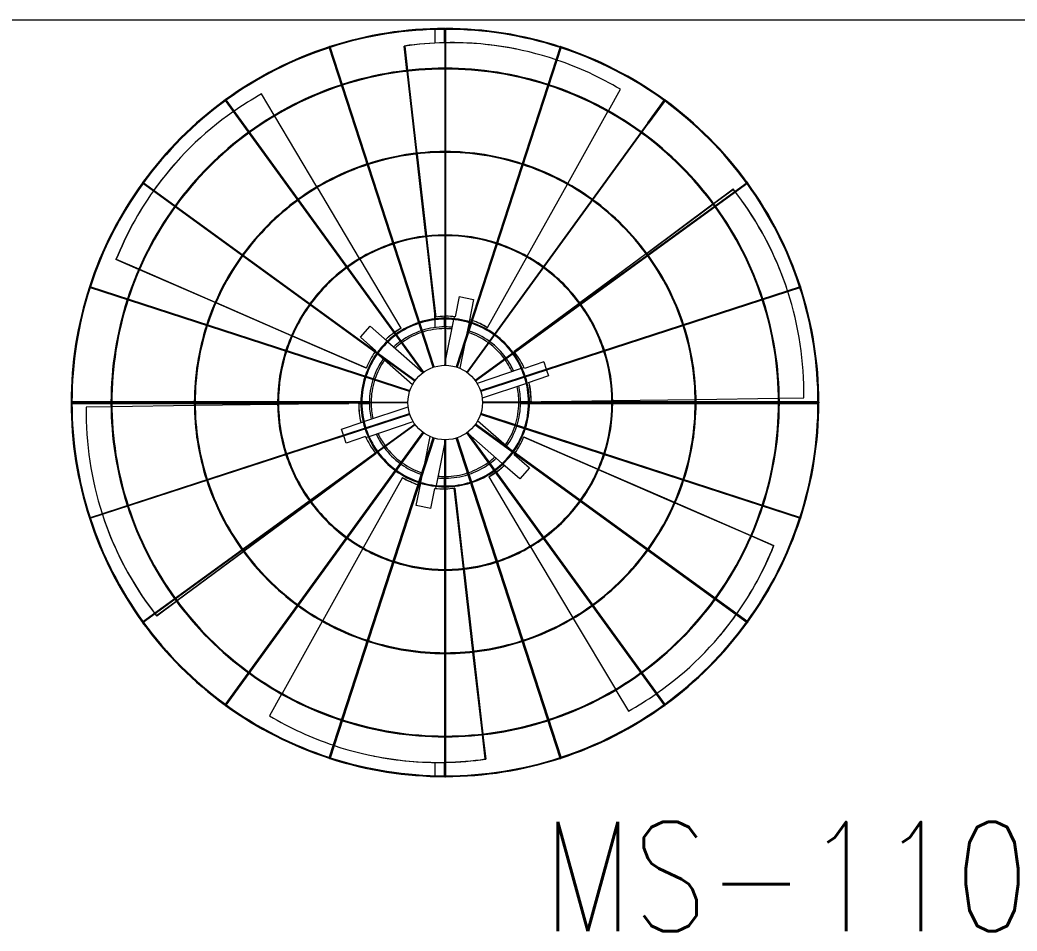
# Model space of a CAD drawing. Header units: millimetres. Extents: x -312439 to 477422, y -331570 to 212570.
# Drawn here: x 348253 to 349395, y 206879 to 207922 of the extents above; entities that cross this region are included whole.
import ezdxf

# ---------------------------------------------------------------- set-up
doc = ezdxf.new("R2010")
doc.units = ezdxf.units.MM
doc.layers.add('ARCONDTEXTO', color=4, linetype='Continuous')
doc.layers.add("MS-110TR'S", color=3, linetype='Continuous', lineweight=5)
doc.styles.add('ROMANS', font='romans.shx', dxfattribs={"height": 187.5})

msp = doc.modelspace()

# ---------------------------------------------------------------- linework, layer by layer
at = {"layer": "MS-110TR'S", "color": 3, "linetype": 'Continuous', "lineweight": 0}
for p, q in [((346958.383, 207922.197, 0), (351658.752, 207922.197, 0)), ((348727.959, 207911.279, 0), (348727.959, 207895.778, 0)), ((348738.488, 207911.434, 0), (348738.488, 207896.157, 0)), ((348739.238, 207912.185, 0), (348739.238, 207526.933, 0)), ((348740.238, 207912.185, 0), (348740.238, 207526.933, 0)), ((348740.488, 207896.196, 0), (348740.488, 207911.434, 0)), ((348726.081, 207524.691, 0), (348607.031, 207891.087, 0)), ((348727.032, 207525, 0), (348607.982, 207891.396, 0)), ((348692.808, 207892.372, 0), (348693.402, 207892.253, 0)), ((348696, 207864.468, 0), (348692.808, 207892.372, 0)), ((348693.402, 207892.253, 0), (348696.573, 207864.534, 0)), ((348871.493, 207891.396, 0), (348752.443, 207525, 0)), ((348872.444, 207891.087, 0), (348753.395, 207524.691, 0)), ((348821.139, 207888.822, 0), (348820.545, 207888.941, 0)), ((348706.841, 207769.689, 0), (348696.114, 207863.475, 0)), ((348696.687, 207863.54, 0), (348707.414, 207769.755, 0)), ((348543.971, 207813.114, 0), (348529.435, 207837.479, 0)), ((348926.632, 207818.236, 0), (348940.343, 207842.789, 0)), ((348487.815, 207830.168, 0), (348714.261, 207518.493, 0)), ((348488.624, 207830.756, 0), (348715.07, 207519.08, 0)), ((348971.797, 207804.53, 0), (348990.851, 207830.756, 0)), ((348991.66, 207830.168, 0), (348972.606, 207803.943, 0)), ((348880.122, 207734.945, 0), (348926.144, 207817.363, 0)), ((348592.848, 207731.19, 0), (348544.483, 207812.255, 0)), ((348971.797, 207804.53, 0), (348764.406, 207519.08, 0)), ((348765.215, 207518.493, 0), (348972.606, 207803.943, 0)), ((348717.682, 207674.911, 0), (348706.955, 207768.696, 0)), ((348707.528, 207768.761, 0), (348718.255, 207674.976, 0)), ((348429.967, 207757.262, 0), (348429.567, 207756.807, 0)), ((348704.934, 207508.945, 0), (348393.259, 207735.391, 0)), ((348393.847, 207736.2, 0), (348705.522, 207509.754, 0)), ((348773.953, 207509.754, 0), (349085.628, 207736.2, 0)), ((349086.216, 207735.391, 0), (348774.541, 207508.945, 0)), ((348833.612, 207651.654, 0), (348879.635, 207734.072, 0)), ((348641.725, 207649.265, 0), (348593.36, 207730.331, 0)), ((349047.183, 207712.171, 0), (349069.568, 207728.75, 0)), ((349069.763, 207728.176, 0), (349047.526, 207711.707, 0)), ((349069.568, 207728.75, 0), (349069.763, 207728.176, 0)), ((348970.523, 207655.393, 0), (349046.379, 207711.575, 0)), ((349046.723, 207711.112, 0), (348970.866, 207654.929, 0)), ((348728.286, 207582.205, 0), (348717.796, 207673.917, 0)), ((348718.369, 207673.983, 0), (348728.88, 207582.086, 0)), ((348893.863, 207598.615, 0), (348969.719, 207654.797, 0)), ((348970.062, 207654.334, 0), (348894.206, 207598.151, 0)), ((348362.727, 207647.899, 0), (348363.127, 207648.354, 0)), ((348388.673, 207636.631, 0), (348362.727, 207647.899, 0)), ((348363.127, 207648.354, 0), (348388.903, 207637.16, 0)), ((348689.387, 207569.378, 0), (348642.238, 207648.407, 0)), ((348788.137, 207570.216, 0), (348833.125, 207650.781, 0)), ((348476.174, 207598.631, 0), (348389.59, 207636.233, 0)), ((348389.82, 207636.762, 0), (348476.404, 207599.159, 0)), ((348699.015, 207496.983, 0), (348332.619, 207616.032, 0)), ((348332.928, 207616.984, 0), (348699.324, 207497.934, 0)), ((348780.151, 207497.934, 0), (349146.548, 207616.984, 0)), ((349146.857, 207616.032, 0), (348780.46, 207496.983, 0)), ((349130.66, 207615.837, 0), (349130.466, 207616.412, 0)), ((348563.676, 207560.63, 0), (348477.092, 207598.232, 0)), ((348477.322, 207598.761, 0), (348563.906, 207561.159, 0)), ((348755.83, 207605.481, 0), (348751.232, 207582.526, 0)), ((348755.83, 207605.481, 0), (348772.309, 207602.18, 0)), ((348772.309, 207602.18, 0), (348767.223, 207576.789, 0)), ((348818.695, 207542.942, 0), (348893.059, 207598.019, 0)), ((348893.402, 207597.556, 0), (348821.324, 207544.171, 0)), ((348727.959, 207580.064, 0), (348727.959, 207585.063, 0)), ((348727.959, 207579.057, 0), (348727.959, 207570.085, 0)), ((348728.286, 207582.205, 0), (348728.88, 207582.086, 0)), ((348738.488, 207582.954, 0), (348738.488, 207580.778, 0)), ((348738.488, 207579.777, 0), (348738.488, 207570.85, 0)), ((348749.318, 207579.304, 0), (348740.238, 207533.974, 0)), ((348740.488, 207580.783, 0), (348740.488, 207583.006, 0)), ((348740.488, 207570.85, 0), (348740.488, 207579.783, 0)), ((348749.987, 207582.647, 0), (348749.515, 207580.289, 0)), ((348767.026, 207575.804, 0), (348763.932, 207560.357, 0)), ((348642.693, 207559.032, 0), (348653.791, 207571.653, 0)), ((348653.791, 207571.653, 0), (348673.421, 207554.392, 0)), ((348688.987, 207568.923, 0), (348689.387, 207569.378, 0)), ((348738.488, 207570.85, 0), (348739.238, 207570.85, 0)), ((348740.238, 207570.85, 0), (348740.488, 207570.85, 0)), ((348787.543, 207570.335, 0), (348788.137, 207570.216, 0)), ((348649.079, 207523.54, 0), (348564.593, 207560.232, 0)), ((348564.823, 207560.76, 0), (348649.479, 207523.996, 0)), ((348642.693, 207559.032, 0), (348660.274, 207543.572, 0)), ((348674.175, 207553.728, 0), (348714.252, 207518.487, 0)), ((348762.241, 207551.919, 0), (348756.546, 207523.485, 0)), ((348818.695, 207542.942, 0), (348818.88, 207542.395, 0)), ((348663.693, 207538.908, 0), (348702.386, 207504.884, 0)), ((348739.238, 207528.982, 0), (348738.826, 207526.926, 0)), ((348852.625, 207530.726, 0), (348830.445, 207523.231, 0)), ((348852.625, 207530.726, 0), (348855.44, 207522.397, 0)), ((348649.079, 207523.54, 0), (348649.479, 207523.996, 0)), ((348826.891, 207523.343, 0), (348776.304, 207506.247, 0)), ((348829.929, 207524.369, 0), (348827.843, 207523.664, 0)), ((348855.76, 207521.449, 0), (348858.006, 207514.804, 0)), ((348832.685, 207506.247, 0), (348782.116, 207489.157, 0)), ((348858.006, 207514.804, 0), (348833.636, 207506.569, 0)), ((348311.83, 207484.777, 0), (348697.082, 207484.777, 0)), ((348697.082, 207483.777, 0), (348311.83, 207483.777, 0)), ((348357.041, 207485.277, 0), (348312.331, 207485.277, 0)), ((348312.331, 207483.277, 0), (348357.041, 207483.277, 0)), ((348452.438, 207485.277, 0), (348358.041, 207485.277, 0)), ((348358.041, 207483.277, 0), (348452.438, 207483.277, 0)), ((348547.835, 207485.277, 0), (348453.438, 207485.277, 0)), ((348453.438, 207483.277, 0), (348547.835, 207483.277, 0)), ((348643.234, 207485.277, 0), (348548.835, 207485.277, 0)), ((348548.835, 207483.277, 0), (348629.43, 207483.277, 0)), ((348640.737, 207483.439, 0), (348548.845, 207482.123, 0)), ((348640.931, 207482.865, 0), (348640.737, 207483.439, 0)), ((348640.792, 207483.277, 0), (348643.234, 207483.277, 0)), ((348652.915, 207485.277, 0), (348644.234, 207485.277, 0)), ((348644.234, 207483.277, 0), (348652.915, 207483.277, 0)), ((348652.915, 207484.777, 0), (348652.915, 207485.277, 0)), ((348652.915, 207483.277, 0), (348652.915, 207483.777, 0)), ((349167.645, 207484.777, 0), (348782.394, 207484.777, 0)), ((349167.645, 207483.777, 0), (348782.394, 207483.777, 0)), ((348835.241, 207485.277, 0), (348826.06, 207485.277, 0)), ((348826.06, 207485.277, 0), (348826.06, 207484.777, 0)), ((348826.06, 207483.777, 0), (348826.06, 207483.277, 0)), ((348826.06, 207483.277, 0), (348835.241, 207483.277, 0)), ((348838.183, 207485.277, 0), (348836.241, 207485.277, 0)), ((348836.241, 207483.277, 0), (348930.64, 207483.277, 0)), ((348838.044, 207485.689, 0), (348838.238, 207485.115, 0)), ((348838.238, 207485.115, 0), (348930.63, 207486.439, 0)), ((348930.64, 207485.277, 0), (348849.546, 207485.277, 0)), ((348931.63, 207486.453, 0), (349026.018, 207487.806, 0)), ((349026.038, 207485.277, 0), (348931.64, 207485.277, 0)), ((348931.64, 207483.277, 0), (349026.038, 207483.277, 0)), ((349027.018, 207487.82, 0), (349121.405, 207489.172, 0)), ((349121.435, 207485.277, 0), (349027.038, 207485.277, 0)), ((349027.038, 207483.277, 0), (349121.435, 207483.277, 0)), ((349122.405, 207489.187, 0), (349150.395, 207489.588, 0)), ((349166.644, 207485.277, 0), (349122.435, 207485.277, 0)), ((349122.435, 207483.277, 0), (349166.644, 207483.277, 0)), ((348357.071, 207479.375, 0), (348328.58, 207478.967, 0)), ((348332.619, 207352.522, 0), (348699.015, 207471.571, 0)), ((348452.458, 207480.742, 0), (348358.071, 207479.389, 0)), ((348547.845, 207482.108, 0), (348453.458, 207480.756, 0)), ((348646.754, 207462.464, 0), (348697.34, 207479.56, 0)), ((349146.857, 207352.522, 0), (348780.46, 207471.571, 0)), ((348699.324, 207470.62, 0), (348332.928, 207351.571, 0)), ((348620.97, 207453.75, 0), (348645.802, 207462.142, 0)), ((348652.518, 207445.358, 0), (348703.087, 207462.448, 0)), ((348812.904, 207431.736, 0), (348776.925, 207463.375, 0)), ((349146.548, 207351.571, 0), (348780.151, 207470.62, 0)), ((348393.259, 207233.164, 0), (348704.934, 207459.609, 0)), ((348705.522, 207458.8, 0), (348393.847, 207232.355, 0)), ((348487.815, 207138.386, 0), (348714.261, 207450.062, 0)), ((348715.07, 207449.474, 0), (348488.624, 207137.799, 0)), ((348623.265, 207446.959, 0), (348620.97, 207453.75, 0)), ((348990.851, 207137.799, 0), (348764.406, 207449.474, 0)), ((348765.215, 207450.062, 0), (348991.66, 207138.386, 0)), ((348805.058, 207414.599, 0), (348766.072, 207448.881, 0)), ((348773.953, 207458.8, 0), (349085.628, 207232.355, 0)), ((349086.216, 207233.164, 0), (348774.541, 207459.609, 0)), ((348607.031, 207077.467, 0), (348726.081, 207443.864, 0)), ((348727.032, 207443.555, 0), (348607.982, 207077.158, 0)), ((348626.351, 207437.828, 0), (348623.585, 207446.011, 0)), ((348648.53, 207445.324, 0), (348626.351, 207437.828, 0)), ((348649.047, 207444.185, 0), (348651.567, 207445.037, 0)), ((348715.93, 207412.623, 0), (348722.469, 207445.27, 0)), ((348739.238, 207056.369, 0), (348739.238, 207441.621, 0)), ((348740.238, 207441.621, 0), (348740.238, 207056.369, 0)), ((348871.493, 207077.158, 0), (348752.443, 207443.555, 0)), ((348753.395, 207443.864, 0), (348872.444, 207077.467, 0)), ((348829.896, 207445.014, 0), (348829.496, 207444.559, 0)), ((348914.572, 207407.612, 0), (348829.496, 207444.559, 0)), ((348829.896, 207445.014, 0), (348914.803, 207408.14, 0)), ((348660.28, 207425.613, 0), (348660.194, 207425.868, 0)), ((348729.668, 207389.301, 0), (348739.238, 207437.077, 0)), ((348660.28, 207425.613, 0), (348586.239, 207370.774, 0)), ((348818.701, 207424.982, 0), (348836.282, 207409.522, 0)), ((348585.897, 207371.239, 0), (348631.894, 207405.306, 0)), ((348711.978, 207392.892, 0), (348714.24, 207404.185, 0)), ((348825.184, 207396.901, 0), (348805.813, 207413.935, 0)), ((348836.282, 207409.522, 0), (348825.184, 207396.901, 0)), ((349002.074, 207369.611, 0), (348915.489, 207407.213, 0)), ((348915.72, 207407.742, 0), (349002.304, 207370.14, 0)), ((348690.838, 207398.338, 0), (348645.97, 207317.987, 0)), ((348691.432, 207398.219, 0), (348690.838, 207398.338, 0)), ((348706.666, 207366.374, 0), (348711.78, 207391.907, 0)), ((348739.238, 207397.705, 0), (348738.488, 207397.705, 0)), ((348738.488, 207397.705, 0), (348738.488, 207388.777, 0)), ((348740.488, 207397.705, 0), (348740.238, 207397.705, 0)), ((348740.488, 207388.772, 0), (348740.488, 207397.705, 0)), ((348789.989, 207399.631, 0), (348789.588, 207399.176, 0)), ((348789.588, 207399.176, 0), (348836.868, 207319.929, 0)), ((348723.145, 207363.073, 0), (348727.743, 207386.029, 0)), ((348728.988, 207385.907, 0), (348729.471, 207388.316, 0)), ((348738.488, 207387.777, 0), (348738.488, 207385.548, 0)), ((348740.488, 207385.6, 0), (348740.488, 207387.772, 0)), ((348760.613, 207294.517, 0), (348750.095, 207386.468, 0)), ((348750.689, 207386.349, 0), (348750.095, 207386.468, 0)), ((348750.689, 207386.349, 0), (348761.186, 207294.581, 0)), ((348509.236, 207314.46, 0), (348585.093, 207370.643, 0)), ((348585.435, 207370.179, 0), (348509.579, 207313.996, 0)), ((349089.575, 207331.61, 0), (349002.991, 207369.212, 0)), ((349003.222, 207369.741, 0), (349089.806, 207332.139, 0)), ((348723.145, 207363.073, 0), (348706.666, 207366.374, 0)), ((348348.315, 207352.717, 0), (348348.509, 207352.143, 0)), ((349115.848, 207320.2, 0), (349090.493, 207331.212, 0)), ((349090.723, 207331.741, 0), (349116.248, 207320.655, 0)), ((348432.576, 207257.682, 0), (348508.433, 207313.865, 0)), ((348508.775, 207313.401, 0), (348432.919, 207257.218, 0)), ((348645.482, 207317.114, 0), (348599.46, 207234.696, 0)), ((348837.381, 207319.07, 0), (348885.746, 207238.004, 0)), ((349116.248, 207320.655, 0), (349115.848, 207320.2, 0)), ((348771.454, 207199.738, 0), (348760.726, 207293.523, 0)), ((348761.299, 207293.587, 0), (348772.027, 207199.802, 0)), ((348409.213, 207240.378, 0), (348431.772, 207257.087, 0)), ((348432.115, 207256.623, 0), (348409.407, 207239.804, 0)), ((348409.407, 207239.804, 0), (348409.213, 207240.378, 0)), ((348598.972, 207233.823, 0), (348552.95, 207151.405, 0)), ((348886.258, 207237.146, 0), (348934.623, 207156.08, 0)), ((349049.008, 207211.292, 0), (349049.408, 207211.747, 0)), ((348782.295, 207104.959, 0), (348771.567, 207198.744, 0)), ((348772.141, 207198.809, 0), (348782.868, 207105.023, 0)), ((348935.135, 207155.221, 0), (348949.541, 207131.076, 0)), ((348552.462, 207150.532, 0), (348538.633, 207125.765, 0)), ((348785.573, 207076.301, 0), (348782.409, 207103.965, 0)), ((348782.982, 207104.03, 0), (348786.167, 207076.182, 0)), ((348657.836, 207079.732, 0), (348658.43, 207079.613, 0)), ((348727.959, 207072.33, 0), (348727.959, 207057.275, 0)), ((348738.488, 207072.359, 0), (348738.488, 207057.121, 0)), ((348740.488, 207057.121, 0), (348740.488, 207072.398, 0)), ((348786.167, 207076.182, 0), (348785.573, 207076.301, 0))]:
    msp.add_line(p, q, dxfattribs=at)
msp.add_circle((348739.738, 207484.277, 0), 42.659, dxfattribs=at)
for centre, radius, start, end in [((348739.488, 207484.277, 0), 428.158, 90.024494, 107.917544), ((348739.488, 207484.277, 0), 427.158, 90.033533, 107.901042), ((348739.738, 207912.185, 0), 0.5, 0, 180), ((348739.488, 207484.277, 0), 428.158, 72.030975, 89.908558), ((348739.488, 207484.277, 0), 427.158, 72.035174, 89.899401), ((348739.488, 207484.277, 0), 428.158, 108.018773, 125.932197), ((348739.488, 207484.277, 0), 427.158, 108.035174, 125.905805), ((348607.507, 207891.242, 0), 0.5, 18, 198), ((348871.968, 207891.242, 0), 0.5, 342, 162), ((348739.488, 207484.277, 0), 427.158, 54.039937, 71.901042), ((348739.488, 207484.277, 0), 428.158, 54.03841, 71.905364), ((348739.738, 207484.277, 0), 382.698, 90.074858, 107.925142), ((348739.738, 207484.277, 0), 381.698, 90.075054, 107.924946), ((348739.738, 207484.277, 0), 382.698, 72.074858, 89.925142), ((348739.738, 207484.277, 0), 381.698, 72.075054, 89.924946), ((348739.738, 207484.277, 0), 382.698, 108.074858, 125.925142), ((348739.738, 207484.277, 0), 381.698, 108.075054, 125.924946), ((348739.738, 207484.277, 0), 381.698, 54.075054, 71.924946), ((348739.738, 207484.277, 0), 382.698, 54.074858, 71.925142), ((348739.488, 207484.277, 0), 428.158, 126.013622, 143.951759), ((348739.488, 207484.277, 0), 427.158, 126.039937, 143.913223), ((348488.22, 207830.462, 0), 0.5, 36, 216), ((348991.256, 207830.462, 0), 0.5, 324, 144), ((348739.488, 207484.277, 0), 427.158, 36.047356, 53.905805), ((348739.488, 207484.277, 0), 428.158, 36.046941, 53.907446), ((348739.738, 207484.277, 0), 382.698, 126.074858, 143.925142), ((348739.738, 207484.277, 0), 381.698, 126.075054, 143.924946), ((348739.738, 207484.277, 0), 381.698, 36.075054, 53.924946), ((348739.738, 207484.277, 0), 382.698, 36.074858, 53.925142), ((348739.738, 207484.277, 0), 287.302, 90.099714, 107.900286), ((348739.738, 207484.277, 0), 286.302, 90.100062, 107.899938), ((348739.738, 207484.277, 0), 287.302, 72.099714, 89.900286), ((348739.738, 207484.277, 0), 286.302, 72.100062, 89.899938), ((348739.738, 207484.277, 0), 287.302, 108.099714, 125.900286), ((348739.738, 207484.277, 0), 287.302, 54.099714, 71.900286), ((348739.738, 207484.277, 0), 286.302, 108.100062, 125.899938), ((348739.738, 207484.277, 0), 286.302, 54.100062, 71.899938), ((348739.488, 207484.277, 0), 428.158, 144.008871, 161.974926), ((348739.488, 207484.277, 0), 427.158, 144.047356, 161.922571), ((348393.553, 207735.795, 0), 0.5, 54, 234), ((348739.488, 207484.277, 0), 427.158, 18.056704, 35.913223), ((349085.922, 207735.795, 0), 0.5, 306, 126), ((348739.488, 207484.277, 0), 428.158, 18.056552, 35.913726), ((348739.738, 207484.277, 0), 287.302, 126.099714, 143.900286), ((348739.738, 207484.277, 0), 286.302, 126.100062, 143.899938), ((348739.738, 207484.277, 0), 286.302, 36.100062, 53.899938), ((348739.738, 207484.277, 0), 287.302, 36.099714, 53.900286), ((348739.738, 207484.277, 0), 382.698, 144.074858, 161.925142), ((348739.738, 207484.277, 0), 381.698, 144.075054, 161.924946), ((348739.738, 207484.277, 0), 381.698, 18.075054, 35.924946), ((348739.738, 207484.277, 0), 382.698, 18.074858, 35.925142), ((348739.738, 207484.277, 0), 191.905, 108.149282, 125.850718), ((348739.738, 207484.277, 0), 190.905, 108.150064, 125.849936), ((348739.738, 207484.277, 0), 191.905, 90.149282, 107.850718), ((348739.738, 207484.277, 0), 190.905, 90.150064, 107.849936), ((348739.738, 207484.277, 0), 191.905, 72.149282, 89.850718), ((348739.738, 207484.277, 0), 190.905, 72.150064, 89.849936), ((348739.738, 207484.277, 0), 190.905, 54.150064, 71.849936), ((348739.738, 207484.277, 0), 191.905, 54.149282, 71.850718), ((348739.738, 207484.277, 0), 287.302, 144.099714, 161.900286), ((348739.738, 207484.277, 0), 286.302, 144.100062, 161.899938), ((348739.738, 207484.277, 0), 286.302, 18.100062, 35.899938), ((348739.738, 207484.277, 0), 287.302, 18.099714, 35.900286), ((348739.738, 207484.277, 0), 191.905, 126.149282, 143.850718), ((348739.738, 207484.277, 0), 190.905, 126.150064, 143.849936), ((348739.738, 207484.277, 0), 190.905, 36.150064, 53.849936), ((348739.738, 207484.277, 0), 191.905, 36.149282, 53.850718), ((348739.488, 207484.277, 0), 428.158, 162.004374, 197.995626), ((348739.488, 207484.277, 0), 427.158, 162.056704, 179.932934), ((348332.773, 207616.508, 0), 0.5, 72, 252), ((348739.488, 207484.277, 0), 427.158, 0.067066, 17.922571), ((349146.702, 207616.508, 0), 0.5, 288, 108), ((348739.488, 207484.277, 0), 428.158, 0.06691, 17.922771), ((348739.738, 207484.277, 0), 382.698, 162.074858, 179.925142), ((348739.738, 207484.277, 0), 381.698, 162.075054, 179.924946), ((348739.738, 207484.277, 0), 381.698, 0.075054, 17.924946), ((348739.738, 207484.277, 0), 382.698, 0.074858, 17.925142), ((348739.738, 207484.277, 0), 191.905, 144.149282, 161.850718), ((348739.738, 207484.277, 0), 190.905, 144.150064, 161.849936), ((348739.738, 207484.277, 0), 190.905, 18.150064, 35.849936), ((348739.738, 207484.277, 0), 191.905, 18.149282, 35.850718), ((348739.738, 207484.277, 0), 96.508, 108.296845, 125.703155), ((348739.738, 207484.277, 0), 95.508, 108.299953, 125.700047), ((348739.738, 207484.277, 0), 96.508, 90.296845, 107.703155), ((348739.738, 207484.277, 0), 95.508, 90.299953, 107.700047), ((348739.738, 207484.277, 0), 96.508, 72.296845, 89.703155), ((348739.738, 207484.277, 0), 95.508, 72.299953, 89.700047), ((348739.738, 207484.277, 0), 95.508, 54.299953, 71.700047), ((348739.738, 207484.277, 0), 96.508, 54.296845, 71.703155), ((348739.738, 207484.277, 0), 287.302, 162.099714, 179.900286), ((348739.738, 207484.277, 0), 286.302, 162.100062, 179.899938), ((348739.488, 207484.277, 0), 86.578, 108.173543, 125.535257), ((348739.488, 207484.277, 0), 84.578, 108.177647, 125.524267), ((348739.488, 207484.277, 0), 86.578, 90.165445, 107.511756), ((348739.488, 207484.277, 0), 84.578, 90.169358, 107.500211), ((348739.488, 207484.277, 0), 86.578, 84.656808, 89.503658), ((348739.488, 207484.277, 0), 84.578, 84.798838, 89.491921), ((348739.488, 207484.277, 0), 84.578, 72.177647, 72.547384), ((348739.488, 207484.277, 0), 86.578, 72.173543, 72.689414), ((348739.488, 207484.277, 0), 84.578, 54.201702, 71.500211), ((348739.488, 207484.277, 0), 86.578, 54.197043, 71.511756), ((348739.738, 207484.277, 0), 286.302, 0.100062, 17.899938), ((348739.738, 207484.277, 0), 287.302, 0.099714, 17.900286), ((348739.738, 207484.277, 0), 96.508, 126.296845, 143.703155), ((348739.738, 207484.277, 0), 95.508, 126.299953, 143.700047), ((348739.488, 207484.277, 0), 86.578, 126.197043, 132.689414), ((348739.488, 207484.277, 0), 84.578, 126.201702, 132.547384), ((348739.488, 207484.277, 0), 84.578, 36.23917, 53.524267), ((348739.488, 207484.277, 0), 86.578, 36.233645, 53.535257), ((348739.738, 207484.277, 0), 95.508, 36.299953, 53.700047), ((348739.738, 207484.277, 0), 96.508, 36.296845, 53.703155), ((348739.738, 207484.277, 0), 191.905, 162.149282, 179.850718), ((348739.738, 207484.277, 0), 190.905, 162.150064, 179.849936), ((348739.738, 207484.277, 0), 96.508, 144.296845, 161.703155), ((348739.738, 207484.277, 0), 95.508, 144.299953, 161.700047), ((348739.738, 207484.277, 0), 95.508, 18.299953, 35.700047), ((348739.738, 207484.277, 0), 96.508, 18.296845, 35.703155), ((348739.738, 207484.277, 0), 190.905, 0.150064, 17.849936), ((348739.738, 207484.277, 0), 191.905, 0.149282, 17.850718), ((348739.488, 207484.277, 0), 86.578, 144.656808, 161.617982), ((348739.488, 207484.277, 0), 84.578, 144.798838, 161.608948), ((348739.488, 207484.277, 0), 84.578, 24.798838, 35.561735), ((348739.488, 207484.277, 0), 86.578, 24.656808, 35.57186), ((348739.738, 207484.277, 0), 96.508, 162.296845, 179.703155), ((348739.738, 207484.277, 0), 95.508, 162.299953, 179.700047), ((348739.488, 207484.277, 0), 86.578, 162.279766, 179.669108), ((348739.488, 207484.277, 0), 84.578, 162.286382, 179.661283), ((348739.738, 207484.277, 0), 95.508, 0.299953, 17.700047), ((348739.738, 207484.277, 0), 96.508, 0.296845, 17.703155), ((348739.488, 207484.277, 0), 84.578, 0.338717, 12.547384), ((348739.488, 207484.277, 0), 86.578, 0.330892, 12.689414), ((348311.83, 207484.277, 0), 0.5, 90, 270), ((348739.488, 207484.277, 0), 427.158, 180.067066, 197.943296), ((348739.738, 207484.277, 0), 382.698, 180.074858, 197.925142), ((348739.738, 207484.277, 0), 381.698, 180.075054, 197.924946), ((348739.738, 207484.277, 0), 287.302, 180.099714, 197.900286), ((348739.738, 207484.277, 0), 286.302, 180.100062, 197.899938), ((348739.738, 207484.277, 0), 191.905, 180.149282, 197.850718), ((348739.738, 207484.277, 0), 190.905, 180.150064, 197.849936), ((348739.738, 207484.277, 0), 96.508, 180.296845, 197.703155), ((348739.738, 207484.277, 0), 95.508, 180.299953, 197.700047), ((348739.488, 207484.277, 0), 86.578, 180.330892, 192.689414), ((348739.488, 207484.277, 0), 84.578, 180.338717, 192.547384), ((348739.488, 207484.277, 0), 84.578, 342.391052, 359.661283), ((348739.488, 207484.277, 0), 86.578, 342.382018, 359.669108), ((348739.738, 207484.277, 0), 95.508, 342.299953, 359.700047), ((348739.738, 207484.277, 0), 96.508, 342.296845, 359.703155), ((348739.738, 207484.277, 0), 190.905, 342.150064, 359.849936), ((348739.738, 207484.277, 0), 191.905, 342.149282, 359.850718), ((348739.738, 207484.277, 0), 286.302, 342.100062, 359.899938), ((348739.738, 207484.277, 0), 287.302, 342.099714, 359.900286), ((348739.738, 207484.277, 0), 381.698, 342.075054, 359.924946), ((348739.738, 207484.277, 0), 382.698, 342.074858, 359.925142), ((348739.488, 207484.277, 0), 427.158, 342.077429, 359.932934), ((348739.488, 207484.277, 0), 428.158, 342.077229, 359.93309), ((349167.645, 207484.277, 0), 0.5, 270, 90), ((348739.738, 207484.277, 0), 96.508, 198.296845, 215.703155), ((348739.738, 207484.277, 0), 95.508, 198.299953, 215.700047), ((348739.488, 207484.277, 0), 84.578, 204.798838, 215.76083), ((348739.488, 207484.277, 0), 84.578, 324.798838, 341.713618), ((348739.488, 207484.277, 0), 86.578, 324.656808, 341.720234), ((348739.738, 207484.277, 0), 95.508, 324.299953, 341.700047), ((348739.738, 207484.277, 0), 96.508, 324.296845, 341.703155), ((348739.488, 207484.277, 0), 86.578, 204.656808, 215.766355), ((348739.738, 207484.277, 0), 96.508, 216.296845, 233.703155), ((348739.738, 207484.277, 0), 95.508, 216.299953, 233.700047), ((348739.488, 207484.277, 0), 86.578, 216.42814, 233.802957), ((348739.488, 207484.277, 0), 84.578, 216.438265, 233.798298), ((348739.738, 207484.277, 0), 95.508, 306.299953, 323.700047), ((348739.738, 207484.277, 0), 96.508, 306.296845, 323.703155), ((348739.738, 207484.277, 0), 191.905, 198.149282, 215.850718), ((348739.738, 207484.277, 0), 190.905, 198.150064, 215.849936), ((348739.488, 207484.277, 0), 84.578, 234.475733, 251.822353), ((348739.488, 207484.277, 0), 84.578, 288.499789, 305.798298), ((348739.488, 207484.277, 0), 84.578, 306.475733, 312.547384), ((348739.488, 207484.277, 0), 86.578, 306.464743, 312.689414), ((348739.738, 207484.277, 0), 190.905, 324.150064, 341.849936), ((348739.738, 207484.277, 0), 191.905, 324.149282, 341.850718), ((348739.738, 207484.277, 0), 96.508, 234.296845, 251.703155), ((348739.738, 207484.277, 0), 95.508, 234.299953, 251.700047), ((348739.488, 207484.277, 0), 86.578, 234.464743, 251.826457), ((348739.488, 207484.277, 0), 84.578, 252.499789, 252.547384), ((348739.488, 207484.277, 0), 84.578, 270.508079, 287.822353), ((348739.488, 207484.277, 0), 86.578, 288.488244, 305.802957), ((348739.738, 207484.277, 0), 95.508, 288.299953, 305.700047), ((348739.738, 207484.277, 0), 96.508, 288.296845, 305.703155), ((348739.738, 207484.277, 0), 287.302, 198.099714, 215.900286), ((348739.738, 207484.277, 0), 286.302, 198.100062, 215.899938), ((348739.738, 207484.277, 0), 96.508, 252.296845, 269.703155), ((348739.738, 207484.277, 0), 95.508, 252.299953, 269.700047), ((348739.488, 207484.277, 0), 86.578, 252.488244, 252.689414), ((348739.488, 207484.277, 0), 86.578, 264.656808, 269.834555), ((348739.488, 207484.277, 0), 84.578, 264.798838, 269.830642), ((348739.488, 207484.277, 0), 86.578, 270.496342, 287.826457), ((348739.738, 207484.277, 0), 95.508, 270.299953, 287.700047), ((348739.738, 207484.277, 0), 96.508, 270.296845, 287.703155), ((348739.738, 207484.277, 0), 286.302, 324.100062, 341.899938), ((348739.738, 207484.277, 0), 287.302, 324.099714, 341.900286), ((348739.738, 207484.277, 0), 191.905, 216.149282, 233.850718), ((348739.738, 207484.277, 0), 190.905, 216.150064, 233.849936), ((348739.738, 207484.277, 0), 190.905, 306.150064, 323.849936), ((348739.738, 207484.277, 0), 191.905, 306.149282, 323.850718), ((348739.738, 207484.277, 0), 382.698, 198.074858, 215.925142), ((348739.738, 207484.277, 0), 381.698, 198.075054, 215.924946), ((348739.738, 207484.277, 0), 381.698, 324.075054, 341.924946), ((348739.738, 207484.277, 0), 382.698, 324.074858, 341.925142), ((348332.773, 207352.046, 0), 0.5, 108, 288), ((348739.488, 207484.277, 0), 428.158, 198.025074, 215.991129), ((348739.488, 207484.277, 0), 427.158, 198.077429, 215.952644), ((348739.488, 207484.277, 0), 427.158, 324.086777, 341.943296), ((348739.488, 207484.277, 0), 428.158, 324.086274, 341.943448), ((349146.702, 207352.046, 0), 0.5, 252, 72), ((348739.738, 207484.277, 0), 191.905, 234.149282, 251.850718), ((348739.738, 207484.277, 0), 190.905, 234.150064, 251.849936), ((348739.738, 207484.277, 0), 190.905, 288.150064, 305.849936), ((348739.738, 207484.277, 0), 191.905, 288.149282, 305.850718), ((348739.738, 207484.277, 0), 287.302, 216.099714, 233.900286), ((348739.738, 207484.277, 0), 286.302, 216.100062, 233.899938), ((348739.738, 207484.277, 0), 286.302, 306.100062, 323.899938), ((348739.738, 207484.277, 0), 287.302, 306.099714, 323.900286), ((348739.738, 207484.277, 0), 191.905, 252.149282, 269.850718), ((348739.738, 207484.277, 0), 190.905, 252.150064, 269.849936), ((348739.738, 207484.277, 0), 190.905, 270.150064, 287.849936), ((348739.738, 207484.277, 0), 191.905, 270.149282, 287.850718), ((348739.738, 207484.277, 0), 382.698, 216.074858, 233.925142), ((348739.738, 207484.277, 0), 381.698, 216.075054, 233.924946), ((348739.738, 207484.277, 0), 381.698, 306.075054, 323.924946), ((348739.738, 207484.277, 0), 382.698, 306.074858, 323.925142), ((348739.738, 207484.277, 0), 287.302, 234.099714, 251.900286), ((348739.738, 207484.277, 0), 286.302, 234.100062, 251.899938), ((348739.738, 207484.277, 0), 286.302, 288.100062, 305.899938), ((348739.738, 207484.277, 0), 287.302, 288.099714, 305.900286), ((348393.553, 207232.759, 0), 0.5, 126, 306), ((348739.488, 207484.277, 0), 428.158, 216.048241, 233.986378), ((348739.488, 207484.277, 0), 427.158, 216.086777, 233.960063), ((348739.488, 207484.277, 0), 427.158, 306.094195, 323.952644), ((348739.488, 207484.277, 0), 428.158, 306.092554, 323.953059), ((349085.922, 207232.759, 0), 0.5, 234, 54), ((348739.738, 207484.277, 0), 287.302, 252.099714, 269.900286), ((348739.738, 207484.277, 0), 286.302, 252.100062, 269.899938), ((348739.738, 207484.277, 0), 286.302, 270.100062, 287.899938), ((348739.738, 207484.277, 0), 287.302, 270.099714, 287.900286), ((348739.738, 207484.277, 0), 381.698, 234.075054, 251.924946), ((348739.738, 207484.277, 0), 381.698, 288.075054, 305.924946), ((348739.738, 207484.277, 0), 382.698, 234.074858, 251.925142), ((348739.738, 207484.277, 0), 382.698, 288.074858, 305.925142), ((348488.22, 207138.093, 0), 0.5, 144, 324), ((348739.488, 207484.277, 0), 428.158, 234.067803, 251.981227), ((348739.488, 207484.277, 0), 427.158, 234.094195, 251.964826), ((348739.488, 207484.277, 0), 427.158, 288.098958, 305.960063), ((348739.488, 207484.277, 0), 428.158, 288.094636, 305.96159), ((348991.256, 207138.093, 0), 0.5, 216, 36), ((348739.738, 207484.277, 0), 382.698, 252.074858, 269.925142), ((348739.738, 207484.277, 0), 381.698, 252.075054, 269.924946), ((348739.738, 207484.277, 0), 381.698, 270.075054, 287.924946), ((348739.738, 207484.277, 0), 382.698, 270.074858, 287.925142), ((348607.507, 207077.313, 0), 0.5, 162, 342), ((348739.488, 207484.277, 0), 428.158, 252.082456, 269.975506), ((348739.488, 207484.277, 0), 427.158, 252.098958, 269.966467), ((348739.488, 207484.277, 0), 428.158, 270.091442, 287.969025), ((348739.488, 207484.277, 0), 427.158, 270.100599, 287.964826), ((348871.968, 207077.313, 0), 0.5, 198, 18), ((348739.738, 207056.369, 0), 0.5, 180, 0)]:
    msp.add_arc(centre, radius, start, end, dxfattribs=at)
for centre, major_axis, start_param, end_param in [((348739.488, 207484.277, 0), (81.057, 404.664), 0.2078073, 0.32590727), ((348740.082, 207484.158, 0), (81.057, 404.664), 0.20931516, 0.32590727), ((348740.082, 207484.158, 0), (81.057, 404.664), 6.16322366, 6.48996283), ((348739.488, 207484.277, 0), (81.057, 404.664), 0, 0.20526967), ((348740.082, 207484.158, 0), (81.057, 404.664), 5.95727804, 6.16068281), ((348739.888, 207484.732, 0), (-309.921, 272.53), 5.95727804, 6.05118317), ((348739.888, 207484.732, 0), (-309.921, 272.53), 6.05371958, 6.38060415), ((348739.488, 207484.277, 0), (-309.921, 272.53), 0, 0.09588536), ((348739.488, 207484.277, 0), (-309.921, 272.53), 0.09842683, 0.32590727), ((348739.888, 207484.732, 0), (-309.921, 272.53), 0.09996031, 0.32590727), ((348739.488, 207484.277, 0), (390.978, 132.134), 0.3172674, 0.32590727), ((348739.682, 207483.703, 0), (390.978, 132.134), 0.31873174, 0.32590727), ((348739.682, 207483.703, 0), (390.978, 132.134), 6.27347339, 6.59938579), ((348739.488, 207484.277, 0), (390.978, 132.134), 0, 0.31473615), ((348739.682, 207483.703, 0), (390.978, 132.134), 5.95727804, 6.27093083), ((348740.082, 207484.158, 0), (19.451, 97.105), 0.21610048, 0.32590727), ((348740.082, 207484.158, 0), (19.451, 97.105), 0.08898637, 0.20552527), ((348739.488, 207484.277, 0), (19.451, 97.105), 6.16380472, 6.18740867), ((348740.082, 207484.158, 0), (19.451, 97.105), 6.17017799, 6.19385728), ((348739.488, 207484.277, 0), (19.451, 97.105), 5.95727804, 6.15321616), ((348740.082, 207484.158, 0), (19.451, 97.105), 5.95727804, 6.15958939), ((348739.888, 207484.732, 0), (-74.37, 65.397), 6.06086145, 6.19385728), ((348739.488, 207484.277, 0), (-74.37, 65.397), 6.05461193, 6.18740867), ((348739.888, 207484.732, 0), (-74.37, 65.397), 5.95727804, 6.0502913), ((348739.488, 207484.277, 0), (-74.37, 65.397), 5.95727804, 6.04404185), ((348739.888, 207484.732, 0), (-74.37, 65.397), 0.10765943, 0.32590727), ((348739.888, 207484.732, 0), (-74.37, 65.397), 0.08898637, 0.09706817), ((348739.682, 207483.703, 0), (93.82, 31.707), 0.08898637, 0.31565174), ((348739.488, 207484.277, 0), (93.82, 31.707), 5.95727804, 6.18740867), ((348739.682, 207483.703, 0), (93.82, 31.707), 5.95727804, 6.19385728), ((348739.294, 207484.851, 0), (-93.82, -31.707), 5.95727804, 6.19385728), ((348739.294, 207484.851, 0), (-390.978, -132.134), 5.95727804, 6.27132368), ((348739.488, 207484.277, 0), (-93.82, -31.707), 5.95727804, 6.18740867), ((348739.294, 207484.851, 0), (-93.82, -31.707), 0.08898637, 0.31875187), ((348739.087, 207483.822, 0), (74.37, -65.397), 0.11077229, 0.32590727), ((348739.087, 207483.822, 0), (74.37, -65.397), 0.08898637, 0.10018082), ((348739.087, 207483.822, 0), (74.37, -65.397), 5.95727804, 6.05456696), ((348739.488, 207484.277, 0), (74.37, -65.397), 5.95727804, 6.04831757), ((348739.488, 207484.277, 0), (74.37, -65.397), 6.05888766, 6.18740867), ((348739.087, 207483.822, 0), (74.37, -65.397), 6.0651374, 6.19385728), ((348738.893, 207484.396, 0), (-19.451, -97.105), 5.95727804, 6.16462452), ((348739.488, 207484.277, 0), (-19.451, -97.105), 5.95727804, 6.15825136), ((348738.893, 207484.396, 0), (-19.451, -97.105), 6.17521346, 6.19385728), ((348739.488, 207484.277, 0), (-19.451, -97.105), 6.16883991, 6.18740867), ((348738.893, 207484.396, 0), (-19.451, -97.105), 0.08898637, 0.21081282), ((348738.893, 207484.396, 0), (-19.451, -97.105), 0.22138839, 0.32590727), ((348739.294, 207484.851, 0), (-390.978, -132.134), 6.27386624, 6.60012971), ((348739.488, 207484.277, 0), (-390.978, -132.134), 0, 0.31548007), ((348739.087, 207483.822, 0), (309.921, -272.53), 0.10070723, 0.32590727), ((348739.488, 207484.277, 0), (309.921, -272.53), 0.09917375, 0.32590727), ((348739.488, 207484.277, 0), (-390.978, -132.134), 0.31801132, 0.32590727), ((348739.294, 207484.851, 0), (-390.978, -132.134), 0.31947566, 0.32590727), ((348739.087, 207483.822, 0), (309.921, -272.53), 6.05474559, 6.38135106), ((348739.488, 207484.277, 0), (309.921, -272.53), 0, 0.09663228), ((348739.087, 207483.822, 0), (309.921, -272.53), 5.95727804, 6.05220917), ((348738.893, 207484.396, 0), (-81.057, -404.664), 5.95727804, 6.16189106), ((348738.893, 207484.396, 0), (-81.057, -404.664), 6.16443191, 6.49123165), ((348739.488, 207484.277, 0), (-81.057, -404.664), 0, 0.20653849), ((348738.893, 207484.396, 0), (-81.057, -404.664), 0.21058398, 0.32590727), ((348739.488, 207484.277, 0), (-81.057, -404.664), 0.20907612, 0.32590727)]:
    msp.add_ellipse(centre, major_axis=major_axis, ratio=0.95299045, start_param=start_param, end_param=end_param, dxfattribs=at)

# ---------------------------------------------------------------- texts
at = {"layer": 'ARCONDTEXTO', "color": 2, "linetype": 'Continuous', "lineweight": -3, "style": 'ROMANS', "width": 0.8}
msp.add_text("MS-110TR'S", height=125, dxfattribs=at).set_placement((348851.681, 206879.374, 0))

doc.saveas('drawing.dxf')
